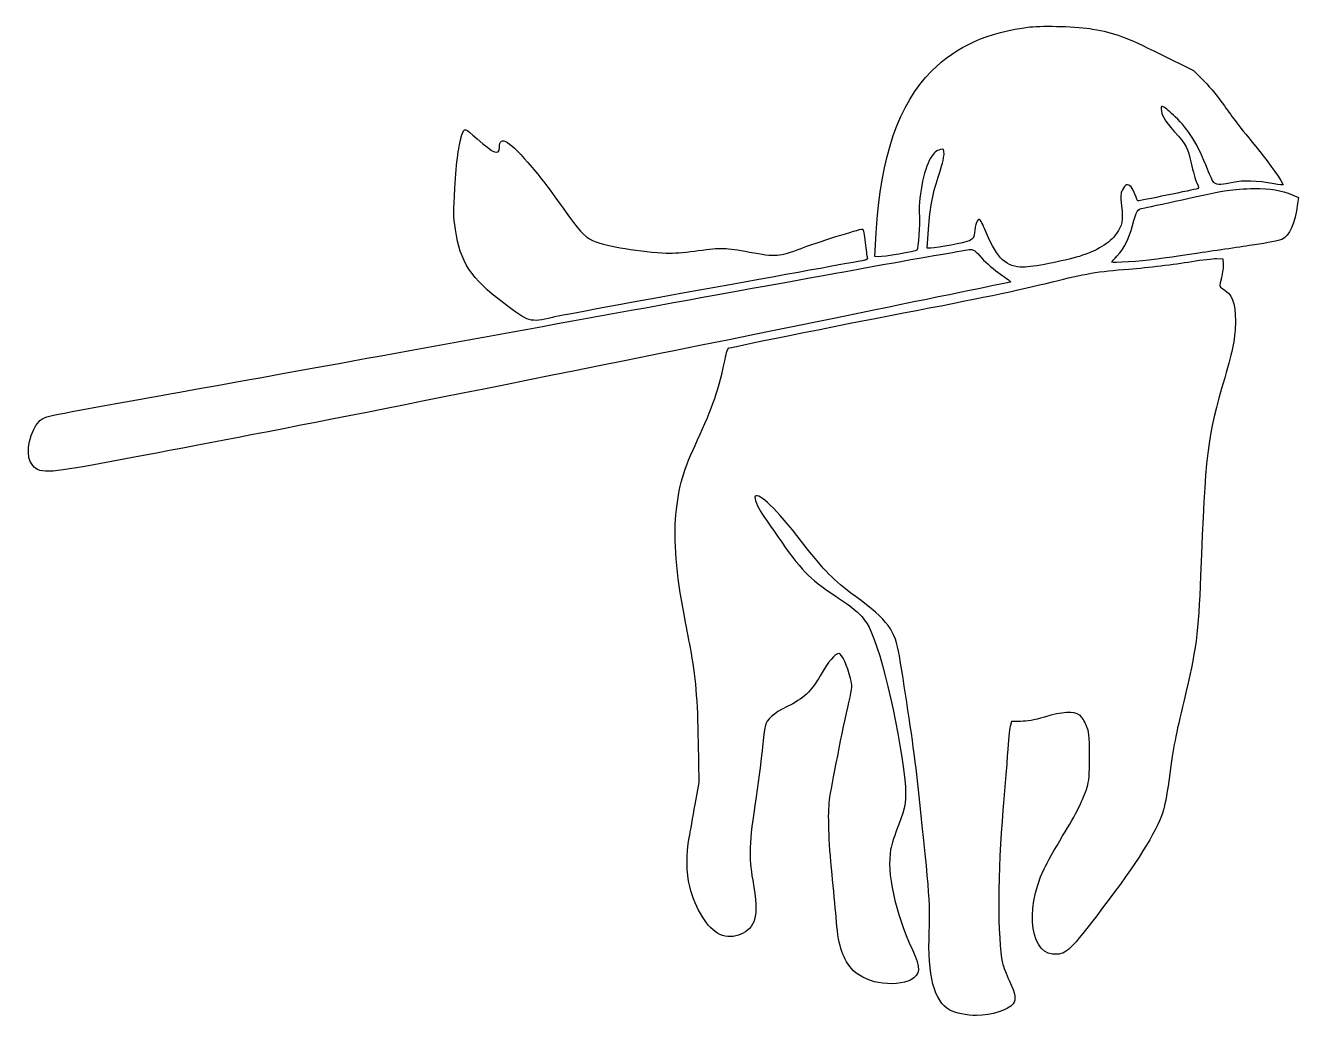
# Model space of a CAD drawing. Header units: centimetres. Extents: x -17.7 to 17.6, y -13.7 to 13.7.
import ezdxf

# ---------------------------------------------------------------- set-up
doc = ezdxf.new("R2010")
doc.units = ezdxf.units.CM
doc.header["$MEASUREMENT"] = 0
doc.layers.add('Layer 1', color=7, linetype='Continuous')

msp = doc.modelspace()

# ---------------------------------------------------------------- linework, layer by layer
at = {"layer": 'Layer 1'}
for points, knots in [([(10.18117, 13.70542), (9.03111, 13.57136), (8.13153, 13.1692), (7.4542, 12.48481), (7.4542, 12.48481), (6.53345, 11.557), (6.04662, 10.13178), (5.91256, 7.99042), (5.91256, 7.99042), (5.91256, 7.99042), (5.87375, 7.33778), (5.87375, 7.33778), (5.87375, 7.33778), (5.87375, 7.33778), (5.98311, 7.3272), (5.98311, 7.3272), (5.98311, 7.3272), (6.096, 7.31662), (7.00969, 7.47184), (7.04497, 7.51064), (7.04497, 7.51064), (7.08025, 7.54239), (7.13316, 8.27617), (7.112, 8.44903), (7.112, 8.44903), (7.06614, 8.87589), (7.23547, 9.77195), (7.42244, 10.06475), (7.42244, 10.06475), (7.52475, 10.22703), (7.57413, 10.26936), (7.70113, 10.30111), (7.70113, 10.30111), (7.79285, 10.3258), (7.79638, 10.32228), (7.79638, 10.16705), (7.79638, 10.16705), (7.79638, 10.07533), (7.73288, 9.82133), (7.63763, 9.53911), (7.63763, 9.53911), (7.4683, 9.03817), (7.39421, 8.62189), (7.35541, 7.96572), (7.35541, 7.96572), (7.35541, 7.96572), (7.33072, 7.56708), (7.33072, 7.56708), (7.33072, 7.56708), (7.33072, 7.56708), (7.4295, 7.56708), (7.4295, 7.56708), (7.4295, 7.56708), (7.62706, 7.56708), (8.37847, 7.71172), (8.50194, 7.77169), (8.50194, 7.77169), (8.61836, 7.82813), (8.62541, 7.84577), (8.65363, 8.06097), (8.65363, 8.06097), (8.68538, 8.31144), (8.73124, 8.39964), (8.8018, 8.34319), (8.8018, 8.34319), (8.82649, 8.32202), (8.90411, 8.15975), (8.97819, 7.97983), (8.97819, 7.97983), (9.271, 7.27075), (9.52852, 7.03439), (10.00125, 7.03439), (10.00125, 7.03439), (10.23761, 7.03439), (11.11956, 7.20725), (11.557, 7.33778), (11.557, 7.33778), (12.03678, 7.48242), (12.39661, 7.70467), (12.59064, 7.97278), (12.59064, 7.97278), (12.74586, 8.18797), (12.77056, 8.32909), (12.72822, 8.72772), (12.72822, 8.72772), (12.69647, 9.02758), (12.7, 9.08755), (12.74939, 9.18633), (12.74939, 9.18633), (12.78467, 9.24983), (12.83406, 9.3098), (12.86228, 9.32039), (12.86228, 9.32039), (12.94342, 9.34861), (13.0422, 9.23572), (13.1057, 9.04522), (13.1057, 9.04522), (13.13745, 8.94997), (13.1692, 8.87236), (13.17626, 8.87236), (13.17626, 8.87236), (13.20095, 8.87236), (14.76729, 9.19339), (14.82373, 9.21103), (14.82373, 9.21103), (14.87665, 9.22514), (14.87665, 9.23925), (14.81667, 9.37684), (14.81667, 9.37684), (14.78139, 9.45798), (14.71084, 9.70492), (14.66145, 9.92012), (14.66145, 9.92012), (14.55914, 10.37168), (14.54151, 10.40695), (14.18873, 10.80559), (14.18873, 10.80559), (13.92415, 11.10545), (13.8289, 11.27126), (13.8289, 11.43001), (13.8289, 11.43001), (13.8289, 11.51115), (13.83596, 11.51468), (13.89946, 11.48293), (13.89946, 11.48293), (13.94179, 11.46176), (14.0829, 11.33829), (14.22049, 11.21129), (14.22049, 11.21129), (14.59091, 10.85851), (14.85196, 10.43518), (15.11302, 9.75432), (15.11302, 9.75432), (15.18358, 9.57088), (15.26824, 9.39801), (15.29999, 9.37685), (15.29999, 9.37685), (15.38113, 9.31688), (15.53988, 9.32041), (15.82916, 9.38743), (15.82916, 9.38743), (16.09022, 9.45093), (16.48533, 9.43682), (16.96158, 9.35215), (16.96158, 9.35215), (17.09916, 9.32746), (17.21558, 9.31334), (17.21558, 9.3204), (17.21558, 9.3204), (17.21558, 9.36979), (16.80283, 9.95893), (16.56647, 10.24821), (16.56647, 10.24821), (15.93147, 11.02785), (15.82564, 11.16543), (15.58222, 11.51821), (15.58222, 11.51821), (15.44111, 11.72282), (15.19416, 12.02621), (15.02836, 12.19202), (15.02836, 12.19202), (15.02836, 12.19202), (14.7285, 12.49541), (14.7285, 12.49541), (14.7285, 12.49541), (14.7285, 12.49541), (13.79364, 12.95755), (13.79364, 12.95755), (13.79364, 12.95755), (12.8235, 13.43733), (12.54481, 13.54316), (11.92392, 13.64899), (11.92392, 13.64899), (11.52528, 13.71955), (10.57278, 13.74777), (10.1812, 13.70543), (10.1812, 13.70543), (10.1812, 13.70543), (10.18117, 13.70542), (10.18117, 13.70542)], [0, 0, 0, 0, 0.02173913, 0.02173913, 0.02173913, 0.02173913, 0.04347826, 0.04347826, 0.04347826, 0.04347826, 0.06521739, 0.06521739, 0.06521739, 0.06521739, 0.08695652, 0.08695652, 0.08695652, 0.08695652, 0.10869565, 0.10869565, 0.10869565, 0.10869565, 0.13043478, 0.13043478, 0.13043478, 0.13043478, 0.15217391, 0.15217391, 0.15217391, 0.15217391, 0.17391304, 0.17391304, 0.17391304, 0.17391304, 0.19565217, 0.19565217, 0.19565217, 0.19565217, 0.2173913, 0.2173913, 0.2173913, 0.2173913, 0.23913043, 0.23913043, 0.23913043, 0.23913043, 0.26086957, 0.26086957, 0.26086957, 0.26086957, 0.2826087, 0.2826087, 0.2826087, 0.2826087, 0.30434783, 0.30434783, 0.30434783, 0.30434783, 0.32608696, 0.32608696, 0.32608696, 0.32608696, 0.34782609, 0.34782609, 0.34782609, 0.34782609, 0.36956522, 0.36956522, 0.36956522, 0.36956522, 0.39130435, 0.39130435, 0.39130435, 0.39130435, 0.41304348, 0.41304348, 0.41304348, 0.41304348, 0.43478261, 0.43478261, 0.43478261, 0.43478261, 0.45652174, 0.45652174, 0.45652174, 0.45652174, 0.47826087, 0.47826087, 0.47826087, 0.47826087, 0.5, 0.5, 0.5, 0.5, 0.52173913, 0.52173913, 0.52173913, 0.52173913, 0.54347826, 0.54347826, 0.54347826, 0.54347826, 0.56521739, 0.56521739, 0.56521739, 0.56521739, 0.58695652, 0.58695652, 0.58695652, 0.58695652, 0.60869565, 0.60869565, 0.60869565, 0.60869565, 0.63043478, 0.63043478, 0.63043478, 0.63043478, 0.65217391, 0.65217391, 0.65217391, 0.65217391, 0.67391304, 0.67391304, 0.67391304, 0.67391304, 0.69565217, 0.69565217, 0.69565217, 0.69565217, 0.7173913, 0.7173913, 0.7173913, 0.7173913, 0.73913043, 0.73913043, 0.73913043, 0.73913043, 0.76086957, 0.76086957, 0.76086957, 0.76086957, 0.7826087, 0.7826087, 0.7826087, 0.7826087, 0.80434783, 0.80434783, 0.80434783, 0.80434783, 0.82608696, 0.82608696, 0.82608696, 0.82608696, 0.84782609, 0.84782609, 0.84782609, 0.84782609, 0.86956522, 0.86956522, 0.86956522, 0.86956522, 0.89130435, 0.89130435, 0.89130435, 0.89130435, 0.91304348, 0.91304348, 0.91304348, 0.91304348, 0.93478261, 0.93478261, 0.93478261, 0.93478261, 0.95652174, 0.95652174, 0.95652174, 0.95652174, 1, 1, 1, 1]), ([(-5.59153, 10.70681), (-5.68325, 10.42812), (-5.7397, 10.00478), (-5.78909, 9.22514), (-5.78909, 9.22514), (-5.8279, 8.57603), (-5.8279, 8.45961), (-5.77145, 8.08214), (-5.77145, 8.08214), (-5.64092, 7.1755), (-5.35517, 6.73806), (-4.43089, 6.03956), (-4.43089, 6.03956), (-3.71828, 5.49981), (-3.7077, 5.49628), (-3.07622, 5.64092), (-3.07622, 5.64092), (-2.86808, 5.69031), (-0.83961, 6.06425), (1.42875, 6.47348), (1.42875, 6.47348), (3.70064, 6.8827), (5.58447, 7.2249), (5.61975, 7.23548), (5.61975, 7.23548), (5.65503, 7.24606), (5.67619, 7.27781), (5.66561, 7.30251), (5.66561, 7.30251), (5.65503, 7.33073), (5.63033, 7.52123), (5.60564, 7.72584), (5.60564, 7.72584), (5.58447, 7.93045), (5.5492, 8.09626), (5.53156, 8.09626), (5.53156, 8.09626), (5.44337, 8.09626), (4.22628, 7.71173), (3.82764, 7.56004), (3.82764, 7.56004), (3.22792, 7.32721), (3.12208, 7.32015), (2.39536, 7.45773), (2.39536, 7.45773), (1.71097, 7.58473), (1.62278, 7.58826), (0.97014, 7.49654), (0.97014, 7.49654), (0.6985, 7.45773), (0.34925, 7.42598), (0.19403, 7.42598), (0.19403, 7.42598), (-0.37041, 7.42598), (-1.49225, 7.59531), (-1.86972, 7.73995), (-1.86972, 7.73995), (-2.13783, 7.84226), (-2.27894, 7.97631), (-2.6035, 8.42787), (-2.6035, 8.42787), (-3.09739, 9.12284), (-3.36197, 9.47562), (-3.64419, 9.80723), (-3.64419, 9.80723), (-4.26508, 10.54806), (-4.55083, 10.72092), (-4.55083, 10.36462), (-4.55083, 10.36462), (-4.55083, 10.12826), (-4.70252, 10.1847), (-5.16819, 10.60098), (-5.16819, 10.60098), (-5.5245, 10.91495), (-5.52097, 10.91495), (-5.59152, 10.70681), (-5.59152, 10.70681), (-5.59152, 10.70681), (-5.59153, 10.70681), (-5.59153, 10.70681)], [0, 0, 0, 0, 0.04761905, 0.04761905, 0.04761905, 0.04761905, 0.0952381, 0.0952381, 0.0952381, 0.0952381, 0.14285714, 0.14285714, 0.14285714, 0.14285714, 0.19047619, 0.19047619, 0.19047619, 0.19047619, 0.23809524, 0.23809524, 0.23809524, 0.23809524, 0.28571429, 0.28571429, 0.28571429, 0.28571429, 0.33333333, 0.33333333, 0.33333333, 0.33333333, 0.38095238, 0.38095238, 0.38095238, 0.38095238, 0.42857143, 0.42857143, 0.42857143, 0.42857143, 0.47619048, 0.47619048, 0.47619048, 0.47619048, 0.52380952, 0.52380952, 0.52380952, 0.52380952, 0.57142857, 0.57142857, 0.57142857, 0.57142857, 0.61904762, 0.61904762, 0.61904762, 0.61904762, 0.66666667, 0.66666667, 0.66666667, 0.66666667, 0.71428571, 0.71428571, 0.71428571, 0.71428571, 0.76190476, 0.76190476, 0.76190476, 0.76190476, 0.80952381, 0.80952381, 0.80952381, 0.80952381, 0.85714286, 0.85714286, 0.85714286, 0.85714286, 0.9047619, 0.9047619, 0.9047619, 0.9047619, 1, 1, 1, 1]), ([(15.66333, 9.16869), (15.49752, 9.144), (14.93661, 9.02758), (14.41097, 8.91116), (14.41097, 8.91116), (13.88886, 8.79474), (13.3985, 8.68891), (13.32441, 8.6748), (13.32441, 8.6748), (13.16566, 8.64658), (13.14097, 8.6113), (13.0316, 8.19855), (13.0316, 8.19855), (12.92577, 7.80697), (12.80935, 7.56708), (12.60827, 7.35541), (12.60827, 7.35541), (12.5236, 7.26369), (12.45305, 7.18255), (12.45305, 7.17549), (12.45305, 7.17549), (12.45305, 7.1508), (13.29619, 7.20371), (13.63486, 7.24605), (13.63486, 7.24605), (13.81125, 7.27074), (14.36511, 7.34836), (14.86958, 7.42597), (14.86958, 7.42597), (15.37405, 7.50005), (16.07255, 7.60589), (16.4218, 7.65528), (16.4218, 7.65528), (16.77105, 7.7082), (17.10972, 7.77522), (17.17674, 7.80697), (17.17674, 7.80697), (17.39546, 7.90928), (17.5401, 8.23383), (17.61771, 8.80533), (17.61771, 8.80533), (17.61771, 8.80533), (17.6424, 8.96761), (17.6424, 8.96761), (17.6424, 8.96761), (17.6424, 8.96761), (17.46601, 9.04522), (17.46601, 9.04522), (17.46601, 9.04522), (17.15557, 9.17575), (16.87334, 9.22514), (16.40415, 9.22161), (16.40415, 9.22161), (16.16073, 9.21808), (15.82912, 9.19692), (15.66332, 9.16869), (15.66332, 9.16869), (15.66332, 9.16869), (15.66333, 9.16869), (15.66333, 9.16869)], [0, 0, 0, 0, 0.0625, 0.0625, 0.0625, 0.0625, 0.125, 0.125, 0.125, 0.125, 0.1875, 0.1875, 0.1875, 0.1875, 0.25, 0.25, 0.25, 0.25, 0.3125, 0.3125, 0.3125, 0.3125, 0.375, 0.375, 0.375, 0.375, 0.4375, 0.4375, 0.4375, 0.4375, 0.5, 0.5, 0.5, 0.5, 0.5625, 0.5625, 0.5625, 0.5625, 0.625, 0.625, 0.625, 0.625, 0.6875, 0.6875, 0.6875, 0.6875, 0.75, 0.75, 0.75, 0.75, 0.8125, 0.8125, 0.8125, 0.8125, 0.875, 0.875, 0.875, 0.875, 1, 1, 1, 1]), ([(5.89139, 7.06967), (4.50497, 6.8192), (-0.21167, 5.96548), (-4.58611, 5.1682), (-4.58611, 5.1682), (-8.96055, 4.37445), (-13.47611, 3.55601), (-14.62264, 3.35139), (-14.62264, 3.35139), (-17.31433, 2.86808), (-17.19086, 2.89631), (-17.3355, 2.75167), (-17.3355, 2.75167), (-17.57539, 2.51178), (-17.71297, 1.89089), (-17.57892, 1.64395), (-17.57892, 1.64395), (-17.399, 1.30176), (-17.22614, 1.29117), (-15.81856, 1.55223), (-15.81856, 1.55223), (-12.17789, 2.22251), (-8.19856, 3.00215), (-0.35278, 4.58259), (-0.35278, 4.58259), (2.92805, 5.24228), (9.56028, 6.60048), (9.64141, 6.62517), (9.64141, 6.62517), (9.65905, 6.6287), (9.53558, 6.72748), (9.36977, 6.84036), (9.36977, 6.84036), (9.20044, 6.95325), (8.9676, 7.15433), (8.84766, 7.28839), (8.84766, 7.28839), (8.66422, 7.49653), (8.61483, 7.53181), (8.5231, 7.52828), (8.5231, 7.52828), (8.46313, 7.52475), (7.27779, 7.32014), (5.89138, 7.06967), (5.89138, 7.06967), (5.89138, 7.06967), (5.89139, 7.06967), (5.89139, 7.06967)], [0, 0, 0, 0, 0.07692308, 0.07692308, 0.07692308, 0.07692308, 0.15384615, 0.15384615, 0.15384615, 0.15384615, 0.23076923, 0.23076923, 0.23076923, 0.23076923, 0.30769231, 0.30769231, 0.30769231, 0.30769231, 0.38461538, 0.38461538, 0.38461538, 0.38461538, 0.46153846, 0.46153846, 0.46153846, 0.46153846, 0.53846154, 0.53846154, 0.53846154, 0.53846154, 0.61538462, 0.61538462, 0.61538462, 0.61538462, 0.69230769, 0.69230769, 0.69230769, 0.69230769, 0.76923077, 0.76923077, 0.76923077, 0.76923077, 0.84615385, 0.84615385, 0.84615385, 0.84615385, 1, 1, 1, 1]), ([(14.67556, 7.19314), (14.17109, 7.112), (13.47612, 7.02733), (12.92931, 6.985), (12.92931, 6.985), (12.09323, 6.9215), (11.67342, 6.85094), (10.80912, 6.63222), (10.80912, 6.63222), (9.8919, 6.39939), (8.67129, 6.14539), (6.66751, 5.76791), (6.66751, 5.76791), (5.60212, 5.56683), (1.95793, 4.83305), (1.83093, 4.79424), (1.83093, 4.79424), (1.7886, 4.78366), (1.75685, 4.68841), (1.71451, 4.46968), (1.71451, 4.46968), (1.56634, 3.71826), (1.35115, 3.08679), (0.95251, 2.24012), (0.95251, 2.24012), (0.5574, 1.40756), (0.4304, 0.96659), (0.34926, 0.15873), (0.34926, 0.15873), (0.28223, -0.50802), (0.3669, -1.50991), (0.57857, -2.61058), (0.57857, -2.61058), (0.62796, -2.86105), (0.70557, -3.27733), (0.75496, -3.53133), (0.75496, -3.53133), (0.90313, -4.3145), (0.95957, -4.96361), (0.97721, -6.156), (0.97721, -6.156), (0.97721, -6.156), (0.99485, -7.26725), (0.99485, -7.26725), (0.99485, -7.26725), (0.99485, -7.26725), (0.88549, -7.88461), (0.88549, -7.88461), (0.88549, -7.88461), (0.82552, -8.22328), (0.75143, -8.63603), (0.71968, -8.80183), (0.71968, -8.80183), (0.63501, -9.26044), (0.63854, -9.77902), (0.73379, -10.16002), (0.73379, -10.16002), (0.88901, -10.78091), (1.23826, -11.33477), (1.56987, -11.48646), (1.56987, -11.48646), (1.94734, -11.65932), (2.43065, -11.45118), (2.53648, -11.07018), (2.53648, -11.07018), (2.59645, -10.85499), (2.58234, -10.54101), (2.48356, -9.9801), (2.48356, -9.9801), (2.36714, -9.31335), (2.38125, -8.99585), (2.57528, -7.66941), (2.57528, -7.66941), (2.65289, -7.14024), (2.73403, -6.51583), (2.7552, -6.28299), (2.7552, -6.28299), (2.77637, -6.04663), (2.80812, -5.79616), (2.82576, -5.72207), (2.82576, -5.72207), (2.8822, -5.50688), (3.04448, -5.35871), (3.43959, -5.16468), (3.43959, -5.16468), (3.89467, -4.94596), (4.11692, -4.73429), (4.35681, -4.31096), (4.35681, -4.31096), (4.572, -3.9229), (4.78014, -3.67949), (4.88245, -3.6936), (4.88245, -3.6936), (4.96359, -3.70418), (5.11176, -4.02168), (5.20348, -4.38504), (5.20348, -4.38504), (5.2564, -4.58612), (5.25287, -4.60729), (5.15409, -5.04826), (5.15409, -5.04826), (4.99181, -5.73618), (4.66726, -7.40129), (4.61787, -7.76112), (4.61787, -7.76112), (4.56848, -8.14565), (4.59318, -8.86531), (4.68843, -9.82487), (4.68843, -9.82487), (4.72724, -10.20234), (4.77662, -10.73504), (4.79779, -11.00668), (4.79779, -11.00668), (4.85776, -11.76868), (4.95654, -12.10029), (5.22818, -12.43896), (5.22818, -12.43896), (5.36224, -12.60829), (5.68326, -12.7741), (5.9796, -12.82702), (5.9796, -12.82702), (6.2971, -12.88699), (6.69221, -12.85171), (6.8686, -12.75646), (6.8686, -12.75646), (7.14377, -12.59771), (7.15435, -12.43543), (6.91799, -11.91685), (6.91799, -11.91685), (6.43468, -10.86204), (6.19832, -9.76491), (6.31474, -9.13343), (6.31474, -9.13343), (6.33943, -8.99937), (6.43821, -8.69599), (6.53346, -8.45962), (6.53346, -8.45962), (6.73454, -7.94809), (6.76277, -7.74701), (6.70632, -7.19668), (6.70632, -7.19668), (6.53346, -5.59507), (5.98665, -3.34435), (5.65151, -2.84693), (5.65151, -2.84693), (5.46454, -2.57529), (5.32343, -2.45535), (4.76251, -2.0814), (4.76251, -2.0814), (4.03932, -1.59809), (3.82412, -1.37584), (3.17148, -0.4304), (3.17148, -0.4304), (3.02684, -0.22226), (2.8434, 0.04938), (2.75873, 0.16932), (2.75873, 0.16932), (2.61762, 0.3704), (2.51179, 0.63499), (2.55412, 0.67732), (2.55412, 0.67732), (2.66348, 0.78668), (3.12915, 0.3316), (3.84176, -0.57857), (3.84176, -0.57857), (4.52262, -1.44993), (4.68843, -1.61926), (5.32695, -2.09551), (5.32695, -2.09551), (6.26181, -2.79048), (6.43467, -3.02684), (6.55814, -3.75709), (6.55814, -3.75709), (6.731, -4.77309), (6.95325, -6.30062), (7.02028, -6.87917), (7.02028, -6.87917), (7.38717, -10.2235), (7.41892, -10.60803), (7.38717, -11.40531), (7.38717, -11.40531), (7.33778, -12.6365), (7.52123, -13.34559), (7.95514, -13.589), (7.95514, -13.589), (8.10683, -13.67367), (8.43492, -13.74069), (8.6995, -13.74069), (8.6995, -13.74069), (9.10167, -13.74069), (9.59908, -13.58194), (9.7155, -13.41966), (9.7155, -13.41966), (9.80369, -13.28913), (9.78253, -13.15508), (9.61319, -12.78466), (9.61319, -12.78466), (9.52852, -12.59769), (9.44033, -12.37191), (9.42269, -12.28724), (9.42269, -12.28724), (9.27805, -11.63813), (9.28511, -9.68021), (9.43327, -8.04332), (9.43327, -8.04332), (9.48266, -7.50004), (9.5391, -6.7839), (9.55674, -6.45582), (9.55674, -6.45582), (9.57791, -6.12421), (9.60966, -5.7926), (9.63082, -5.71499), (9.63082, -5.71499), (9.63082, -5.71499), (9.66963, -5.57388), (9.66963, -5.57388), (9.66963, -5.57388), (9.66963, -5.57388), (9.92363, -5.57388), (9.92363, -5.57388), (9.92363, -5.57388), (10.10707, -5.57388), (10.29052, -5.5386), (10.58332, -5.45394), (10.58332, -5.45394), (11.07721, -5.30577), (11.40882, -5.28813), (11.56051, -5.40102), (11.56051, -5.40102), (11.61695, -5.44335), (11.69809, -5.56683), (11.74748, -5.68324), (11.74748, -5.68324), (11.82862, -5.8808), (11.83567, -5.92666), (11.83567, -6.54402), (11.83567, -6.54402), (11.83567, -7.08024), (11.82509, -7.23194), (11.77217, -7.40127), (11.77217, -7.40127), (11.65928, -7.75405), (11.47936, -8.11741), (11.09131, -8.75594), (11.09131, -8.75594), (10.8867, -9.09461), (10.65387, -9.50736), (10.57625, -9.66963), (10.57625, -9.66963), (10.01886, -10.86202), (10.20936, -12.11085), (10.93961, -12.0403), (10.93961, -12.0403), (11.23242, -12.01208), (11.35942, -11.87449), (12.38247, -10.51277), (12.38247, -10.51277), (13.26089, -9.34155), (13.76536, -8.51252), (13.89589, -8.02569), (13.89589, -8.02569), (13.93822, -7.87047), (14.01231, -7.45419), (14.05817, -7.10141), (14.05817, -7.10141), (14.17459, -6.24063), (14.22045, -6.0078), (14.46386, -4.98474), (14.46386, -4.98474), (14.79547, -3.60891), (14.8625, -3.11502), (14.92247, -1.53457), (14.92247, -1.53457), (15.04947, 1.85562), (15.10591, 2.31776), (15.59275, 3.96876), (15.59275, 3.96876), (15.82911, 4.76251), (15.88908, 5.08001), (15.88908, 5.53862), (15.88908, 5.53862), (15.89261, 6.07837), (15.80794, 6.27945), (15.50455, 6.45937), (15.50455, 6.45937), (15.44458, 6.49465), (15.44458, 6.50523), (15.50102, 6.74159), (15.50102, 6.74159), (15.5363, 6.87917), (15.55746, 7.05203), (15.55041, 7.12965), (15.55041, 7.12965), (15.55041, 7.12965), (15.53983, 7.26723), (15.53983, 7.26723), (15.53983, 7.26723), (15.53983, 7.26723), (15.36344, 7.27429), (15.36344, 7.27429), (15.36344, 7.27429), (15.26819, 7.27782), (14.95775, 7.24254), (14.67552, 7.19315), (14.67552, 7.19315), (14.67552, 7.19315), (14.67556, 7.19314), (14.67556, 7.19314)], [0, 0, 0, 0, 0.01282051, 0.01282051, 0.01282051, 0.01282051, 0.02564103, 0.02564103, 0.02564103, 0.02564103, 0.03846154, 0.03846154, 0.03846154, 0.03846154, 0.05128205, 0.05128205, 0.05128205, 0.05128205, 0.06410256, 0.06410256, 0.06410256, 0.06410256, 0.07692308, 0.07692308, 0.07692308, 0.07692308, 0.08974359, 0.08974359, 0.08974359, 0.08974359, 0.1025641, 0.1025641, 0.1025641, 0.1025641, 0.11538462, 0.11538462, 0.11538462, 0.11538462, 0.12820513, 0.12820513, 0.12820513, 0.12820513, 0.14102564, 0.14102564, 0.14102564, 0.14102564, 0.15384615, 0.15384615, 0.15384615, 0.15384615, 0.16666667, 0.16666667, 0.16666667, 0.16666667, 0.17948718, 0.17948718, 0.17948718, 0.17948718, 0.19230769, 0.19230769, 0.19230769, 0.19230769, 0.20512821, 0.20512821, 0.20512821, 0.20512821, 0.21794872, 0.21794872, 0.21794872, 0.21794872, 0.23076923, 0.23076923, 0.23076923, 0.23076923, 0.24358974, 0.24358974, 0.24358974, 0.24358974, 0.25641026, 0.25641026, 0.25641026, 0.25641026, 0.26923077, 0.26923077, 0.26923077, 0.26923077, 0.28205128, 0.28205128, 0.28205128, 0.28205128, 0.29487179, 0.29487179, 0.29487179, 0.29487179, 0.30769231, 0.30769231, 0.30769231, 0.30769231, 0.32051282, 0.32051282, 0.32051282, 0.32051282, 0.33333333, 0.33333333, 0.33333333, 0.33333333, 0.34615385, 0.34615385, 0.34615385, 0.34615385, 0.35897436, 0.35897436, 0.35897436, 0.35897436, 0.37179487, 0.37179487, 0.37179487, 0.37179487, 0.38461538, 0.38461538, 0.38461538, 0.38461538, 0.3974359, 0.3974359, 0.3974359, 0.3974359, 0.41025641, 0.41025641, 0.41025641, 0.41025641, 0.42307692, 0.42307692, 0.42307692, 0.42307692, 0.43589744, 0.43589744, 0.43589744, 0.43589744, 0.44871795, 0.44871795, 0.44871795, 0.44871795, 0.46153846, 0.46153846, 0.46153846, 0.46153846, 0.47435897, 0.47435897, 0.47435897, 0.47435897, 0.48717949, 0.48717949, 0.48717949, 0.48717949, 0.5, 0.5, 0.5, 0.5, 0.51282051, 0.51282051, 0.51282051, 0.51282051, 0.52564103, 0.52564103, 0.52564103, 0.52564103, 0.53846154, 0.53846154, 0.53846154, 0.53846154, 0.55128205, 0.55128205, 0.55128205, 0.55128205, 0.56410256, 0.56410256, 0.56410256, 0.56410256, 0.57692308, 0.57692308, 0.57692308, 0.57692308, 0.58974359, 0.58974359, 0.58974359, 0.58974359, 0.6025641, 0.6025641, 0.6025641, 0.6025641, 0.61538462, 0.61538462, 0.61538462, 0.61538462, 0.62820513, 0.62820513, 0.62820513, 0.62820513, 0.64102564, 0.64102564, 0.64102564, 0.64102564, 0.65384615, 0.65384615, 0.65384615, 0.65384615, 0.66666667, 0.66666667, 0.66666667, 0.66666667, 0.67948718, 0.67948718, 0.67948718, 0.67948718, 0.69230769, 0.69230769, 0.69230769, 0.69230769, 0.70512821, 0.70512821, 0.70512821, 0.70512821, 0.71794872, 0.71794872, 0.71794872, 0.71794872, 0.73076923, 0.73076923, 0.73076923, 0.73076923, 0.74358974, 0.74358974, 0.74358974, 0.74358974, 0.75641026, 0.75641026, 0.75641026, 0.75641026, 0.76923077, 0.76923077, 0.76923077, 0.76923077, 0.78205128, 0.78205128, 0.78205128, 0.78205128, 0.79487179, 0.79487179, 0.79487179, 0.79487179, 0.80769231, 0.80769231, 0.80769231, 0.80769231, 0.82051282, 0.82051282, 0.82051282, 0.82051282, 0.83333333, 0.83333333, 0.83333333, 0.83333333, 0.84615385, 0.84615385, 0.84615385, 0.84615385, 0.85897436, 0.85897436, 0.85897436, 0.85897436, 0.87179487, 0.87179487, 0.87179487, 0.87179487, 0.88461538, 0.88461538, 0.88461538, 0.88461538, 0.8974359, 0.8974359, 0.8974359, 0.8974359, 0.91025641, 0.91025641, 0.91025641, 0.91025641, 0.92307692, 0.92307692, 0.92307692, 0.92307692, 0.93589744, 0.93589744, 0.93589744, 0.93589744, 0.94871795, 0.94871795, 0.94871795, 0.94871795, 0.96153846, 0.96153846, 0.96153846, 0.96153846, 0.97435897, 0.97435897, 0.97435897, 0.97435897, 1, 1, 1, 1])]:
    msp.add_open_spline(points, degree=3, knots=knots, dxfattribs=at)

doc.saveas('drawing.dxf')
